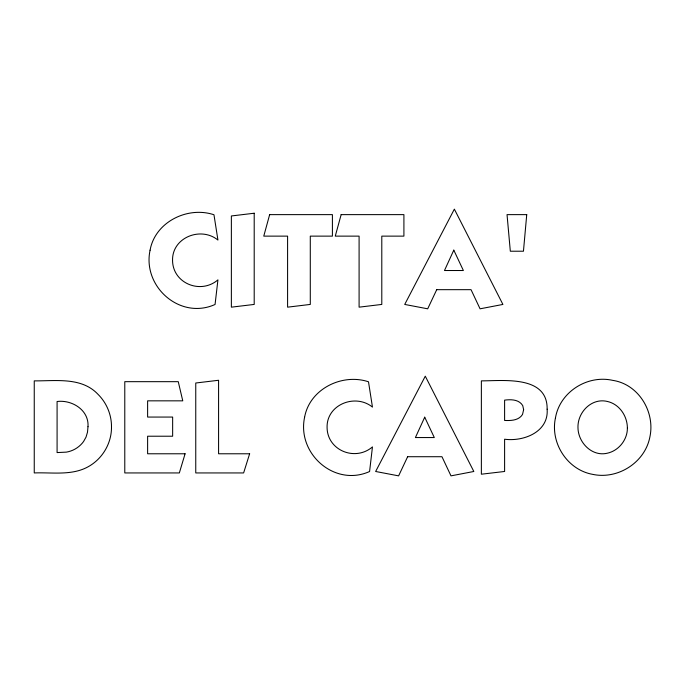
<?xml version="1.0" encoding="UTF-8"?>
<svg xmlns="http://www.w3.org/2000/svg" width="685" height="685" viewBox="0 0 685 685"><rect width="100%" height="100%" fill="white"/><g stroke="black" fill="none" stroke-linecap="round" stroke-linejoin="round"><path stroke-width="1.03" d="M547.135 409.159C548.865 431.97 523.691 441.748 504.605 439.222L504.605 471.477L481.367 474.208L481.367 380.869C503.21 380.886 547.683 375.106 547.135 409.159M555.466 417.884C550.012 442.861 567.274 469.816 592.602 474.345C617.836 479.808 645.03 462.503 649.877 436.987C655.322 411.95 638.617 384.174 612.621 380.346C587.268 374.644 559.816 392.025 555.466 417.884M87.997 426.695L87.5 432.184L86.027 437.124L83.57 441.525A26.715 26.715 0 0 1 66.368 452.126L57.086 452.579L57.086 401.504C72.156 399.612 89.153 410.178 87.997 426.695M526.739 214.628L523.451 251.215L510.325 251.215L507.037 214.628L526.739 214.628M150.075 250.205C142.249 286.595 180.044 320.22 215.064 304.474L217.933 279.857C200.602 294.755 172.629 283.316 172.552 260.3C172.072 237.447 200.859 226.144 217.933 240.058L213.968 214.756C187.613 205.962 155.118 221.94 150.075 250.205M304.602 417.242C296.776 453.633 334.571 487.266 369.583 471.52L372.46 446.903C355.13 461.793 327.156 450.362 327.079 427.337C326.599 404.492 355.387 393.19 372.46 407.104L368.496 381.793C342.14 373.008 309.646 388.977 304.602 417.242M111.492 426.567C111.783 442.501 103.204 457.743 89.572 465.937C72.927 476.058 52.659 472.222 34.25 472.941L34.25 380.869C55.639 381.083 81.429 376.81 97.895 394.209C106.535 402.694 111.492 414.451 111.492 426.567M627.383 428.022C627.503 439.753 618.683 450.798 607.21 453.23C591.917 456.852 578.149 442.501 577.977 427.748C577.412 412.293 591.652 397.54 607.467 401.487C619.437 404.176 627.34 416.078 627.383 428.022M523.631 409.681L522.535 414.425C518.75 420.556 511.019 420.71 504.605 420.462L504.605 400.134C510.976 399.295 519.042 399.381 522.741 405.623L523.631 409.681M269.65 214.628L263.768 236.128L287.589 236.128L287.589 307.163L310.288 304.431L310.288 236.128L332.405 236.128L332.405 214.628L269.65 214.628M341.147 214.628L335.273 236.128L359.094 236.128L359.094 307.163L381.793 304.431L381.793 236.128L403.91 236.128L403.91 214.628L341.147 214.628M185.087 453.778L179.342 472.941L124.781 472.941L124.781 381.673L178.254 381.673L182.767 400.836L147.618 400.836L147.618 417.062L172.646 417.062L172.646 436.217L147.618 436.217L147.618 453.778L185.087 453.778M249.631 453.778L243.62 472.941L195.756 472.941L195.756 383.009L218.583 380.269L218.583 453.778L249.631 453.778M453.795 250.145L444.479 270.515L463.377 270.515L453.795 250.145M424.717 417.191L415.41 437.552L434.299 437.552L424.717 417.191M436.722 289.669L427.697 308.815L404.724 304.44L454.36 209.139L502.901 304.44L480.065 308.815L471.04 289.669L436.722 289.669M407.643 456.715L398.619 475.861L375.645 471.485L425.282 376.185L473.823 471.485L450.987 475.861L441.962 456.715L407.643 456.715M254.203 213.232L231.367 215.963L231.367 307.163L254.203 304.431L254.203 213.232"/></g></svg>
